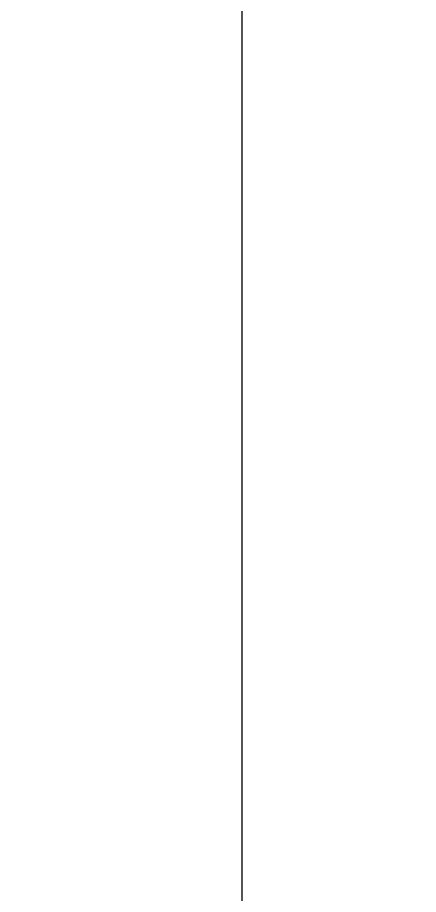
# Model space of a CAD drawing. Header units: millimetres. Extents: x -46397 to 283259, y -8690 to 23983.
# Drawn here: x -40038.6 to -39966.4, y -2339 to -2180.9 of the extents above; entities that cross this region are included whole.
import ezdxf

# ---------------------------------------------------------------- set-up
doc = ezdxf.new("R2010")
doc.units = ezdxf.units.MM
doc.layers.add('DUONGCHINH', color=7, linetype='Continuous', lineweight=25)

# ---------------------------------------------------------------- blocks, each defined once
blk = doc.blocks.new('A$C87972526')
at = {"color": 5, "linetype": 'Continuous', "lineweight": 0}
blk.add_circle((-3.678081059877539e-13, 2.335036126294988), 655.9984295189377, dxfattribs=at)
blk = doc.blocks.new('SD2-3')
at = {"layer": 'DUONGCHINH'}
blk.add_line((4.547473508864641e-13, 268.5000340611005), (4.547473508864641e-13, 2.91038304567337e-11), dxfattribs=at)

msp = doc.modelspace()

# ---------------------------------------------------------------- block references
for name, p in [('SD2-3', (-39998.21132593093, -2422.497417837611, -1.499105149170217)), ('A$C87972526', (-40379.37869119909, -1576.330868388398, -1.499105149170839))]:
    msp.add_blockref(name, p)

doc.saveas('drawing.dxf')
